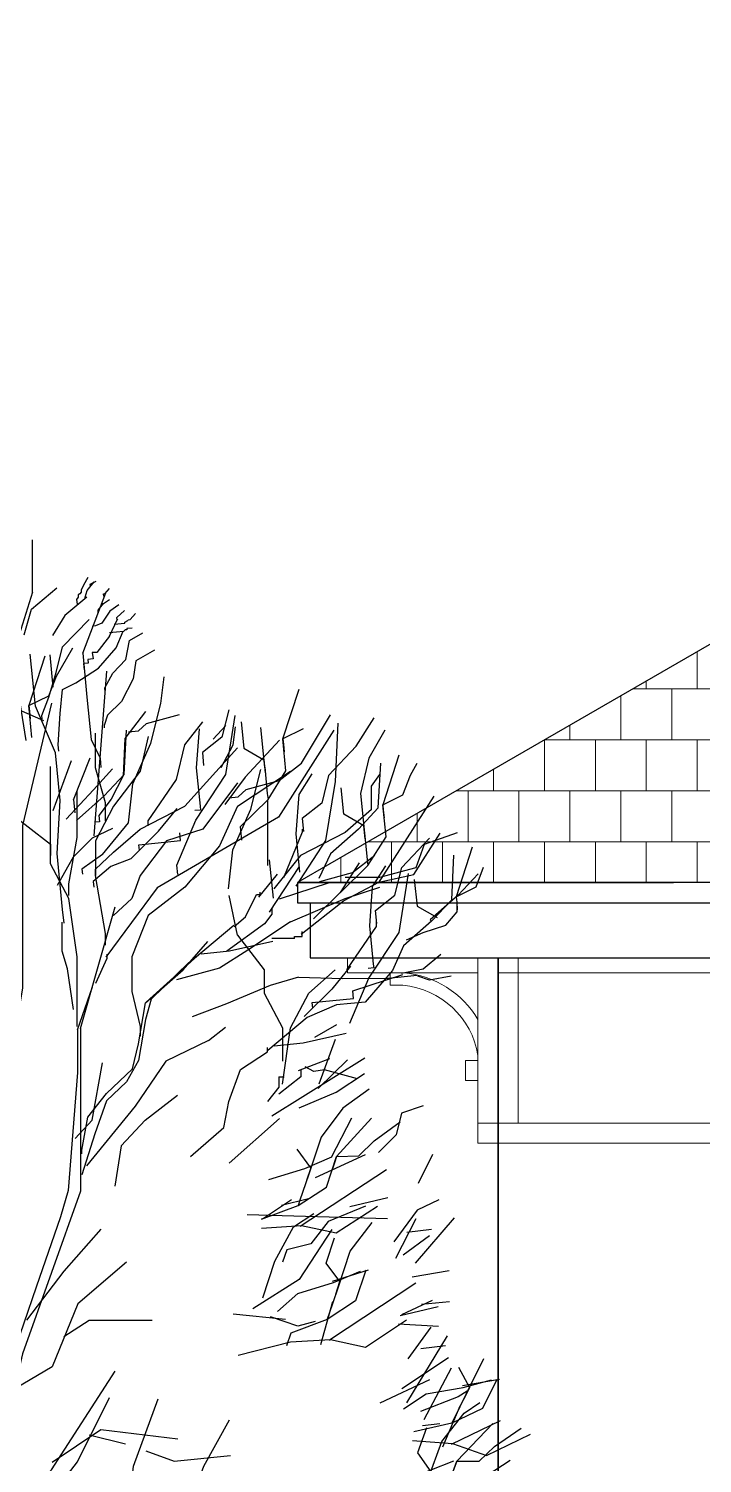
# Model space of a CAD drawing. Extents: x -12289450 to -10763036, y -7834513 to -6150123.
# Drawn here: x -11260485 to -11258980, y -7659618 to -7656413 of the extents above; entities that cross this region are included whole.
import ezdxf

# ---------------------------------------------------------------- set-up
doc = ezdxf.new("R2010")
doc.units = 0
doc.header["$LTSCALE"] = 25
for name, color, linetype in [('008-ШТРИХОВКА', 252, 'Continuous'), ('zelen', 69, 'Continuous'), ('Крыши', 7, 'Continuous')]:
    doc.layers.add(name, color=color, linetype=linetype)
doc.layers.add('RAZMER', color=7, linetype='Continuous', lineweight=9)
doc.layers.add('СТЕНЫ', color=5, linetype='Continuous', lineweight=40)

# ---------------------------------------------------------------- blocks, each defined once
blk = doc.blocks.new('z_3')
at = {"color": 253}
for points in [[(815.65, 9156.45), (815.65, 9394.05)], [(1067.2, 9222.5), (1048.15, 9188.2), (1036.7, 9164.05), (1036.7, 9156.45), (1030.35, 9148.8), (1022.75, 9143.75), (1022.75, 9133.6), (1016.4, 9122.15), (1018.9, 9101.8)], [(1064.65, 9162.8), (1096.4, 9202.2)], [(1104.05, 9203.45), (1076.1, 9190.75), (1077.35, 9183.15)], [(815.65, 9156.45), (747.05, 8937.9), (747.05, 8719.4), (785.15, 8481.8)], [(777.55, 8962.05), (810.55, 9078.95), (926.2, 9175.5)], [(1063.4, 9132.3), (963, 9049.75), (907.1, 8959.5)], [(1044.35, 8878.2), (1148.5, 9152.65)], [(1054.5, 9129.75), (1054.5, 9133.6), (1064.65, 9162.8)], [(1139.6, 9137.4), (1138.35, 9147.55), (1144.7, 9147.55), (1165.05, 9172.95)], [(1208.25, 9098), (1167.55, 9070.05), (1130.75, 9015.4), (1101.5, 9002.7), (1088.8, 9001.45), (1088.8, 8996.35)], [(1114.2, 9063.7), (1114.2, 9073.85), (1138.35, 9104.35), (1166.3, 9122.15)], [(1165.05, 8955.7), (1201.9, 9033.2), (1200.6, 9030.65), (1199.35, 9040.85), (1233.65, 9072.6)], [(857.55, 8594.9), (890.6, 8678.75), (923.65, 8790.55), (952.85, 8907.45), (1073.55, 9031.95)], [(1186.65, 9010.35), (1234.9, 9015.4), (1234.9, 9019.25), (1248.9, 9026.85), (1251.4, 9030.65), (1259.05, 9031.95), (1284.45, 9058.6)], [(935.05, 8433.55), (932.55, 8461.5), (941.4, 8603.8), (951.6, 8713.05), (1012.55, 8743.55), (1115.5, 8809.6), (1195.5, 8902.35), (1227.3, 8978.6)], [(1165.05, 8955.7), (1107.85, 8882), (1087.55, 8880.75), (1091.35, 8852.8), (1067.2, 8850.25), (1068.45, 8833.75), (1048.15, 8831.2), (1050.7, 8803.25)], [(1269.2, 8992.55), (1245.05, 8990), (1245.05, 8984.95), (1237.45, 8984.95), (1229.85, 8977.3), (1166.3, 8970.95)], [(1181.55, 8788), (1240, 8850.25), (1256.5, 8936.65), (1317.5, 8970.95)], [(813.1, 8494.5), (799.15, 8640.6), (889.35, 8683.8), (924.9, 8774.05), (998.6, 8902.35)], [(829.6, 8636.8), (805.5, 8873.15)], [(894.4, 8870.6), (908.4, 8724.5)], [(1044.35, 8878.2), (1063.4, 8678.75), (1082.45, 8485.6), (1123.1, 8401.75), (1126.9, 8358.55)], [(1369.6, 8892.2), (1285.75, 8843.9), (1273, 8761.3), (1219.65, 8658.4), (1156.15, 8596.15), (1140.9, 8550.4), (1142.15, 8539)], [(871.55, 8864.25), (799.15, 8640.6), (801.65, 8613.95), (805.5, 8579.65)], [(1152.35, 8796.9), (1093.9, 8048.55)], [(1134.55, 7963.45), (1252.7, 8107), (1271.75, 8284.9), (1354.35, 8469.1), (1398.8, 8649.5), (1414.05, 8770.2)], [(1145.95, 8704.15), (1144.7, 8720.65), (1181.55, 8788)], [(1871.45, 8359.85), (1882.85, 8240.4), (1886.65, 8213.75), (1968, 8343.35), (1954, 8489.45), (2027.7, 8714.3)], [(902.05, 8650.8), (769.9, 8095.6), (769.9, 7356.15), (611.1, 6432.5), (480.25, 5878.55), (480.25, 5984), (348.1, 6723.45), (57.15, 7277.4)], [(867.75, 8570.75), (729.25, 8631.75)], [(959.2, 7650.9), (952.85, 7713.15), (927.45, 7968.55), (941.4, 8208.65), (919.8, 8425.9), (829.6, 8636.8)], [(1328.95, 8613.95), (1236.2, 8490.7), (1228.55, 8320.45), (1173.9, 8215), (1116.75, 8140.05), (1120.55, 8112.1), (1100.25, 8110.85)], [(1707.55, 8621.55), (1675.75, 8497.05), (1588.1, 8427.2), (1593.2, 8367.45)], [(860.1, 8578.35), (857.55, 8594.9)], [(1252.7, 8521.2), (1297.15, 8525), (1334, 8558.05), (1483.95, 8599.95)], [(1341.65, 8115.9), (1469.95, 8303.95), (1508.05, 8461.5), (1590.65, 8566.95)], [(1558.9, 8119.7), (1694.85, 8326.8), (1736.75, 8594.9)], [(1636.4, 8488.15), (1694.85, 8550.4)], [(1673.25, 8358.55), (1727.85, 8461.5), (1739.3, 8544.05)], [(1707.55, 8221.35), (1750.75, 8225.15), (1787.6, 8258.2), (1937.5, 8300.15), (2037.85, 8378.9), (2170, 8598.7)], [(1764.7, 8566.95), (1776.15, 8446.25), (1867.6, 8394.15), (1873.95, 8334.45)], [(2203.05, 8560.6), (2191.6, 8295.05), (2148.4, 8026.95), (2012.45, 7819.9)], [(2161.1, 8321.75), (2286.9, 8455.15), (2368.2, 8584.7)], [(1147.25, 8198.5), (1101.5, 8357.3), (1101.5, 8514.85)], [(1341.65, 8499.6), (1304.8, 8342.05), (1184.1, 8183.25), (1101.5, 8025.7), (1101.5, 7868.15), (1101.5, 7897.4), (1184.1, 7973.6), (1304.8, 8077.8), (1508.05, 8183.25), (1748.2, 8447.5)], [(1142.15, 8230.25), (1232.35, 8326.8), (1243.8, 8528.8)], [(2185.25, 8528.8), (1933.7, 8132.4), (1382.3, 7812.25), (1148.5, 7497.15)], [(1574.15, 8535.15), (1560.15, 8357.3), (1577.95, 8183.25), (1579.2, 8165.45), (1553.8, 8162.9)], [(1938.75, 8483.1), (1782.5, 8314.1), (1689.75, 8190.85)], [(1871.45, 8359.85), (1853.65, 8540.25)], [(2045.5, 8533.9), (1954, 8489.45), (1956.55, 8464.05), (1960.35, 8429.7)], [(2417.75, 8528.8), (2344.05, 8400.5), (2307.2, 8240.4), (2325, 8060), (2337.7, 7940.6), (2340.25, 7913.9), (2422.85, 8043.5), (2407.6, 8189.6), (2499.05, 8234.05), (2533.35, 8324.25), (2565.1, 8378.9)], [(2481.25, 8414.5), (2407.6, 8189.6), (2410.1, 8164.2), (2413.95, 8129.9)], [(1018.9, 7182.1), (1018.9, 7235.45), (1018.9, 7498.45), (980.8, 7762.7), (898.25, 7920.25), (898.25, 8183.25), (898.25, 8363.65)], [(992.25, 8389.05), (908.4, 8161.65)], [(1179, 8352.2), (1092.6, 8256.95), (968.1, 8123.55)], [(1002.4, 8212.45), (1078.65, 8403.05)], [(1706.25, 7807.2), (1726.6, 7985.05), (1807.9, 8169.25), (1853.65, 8349.7)], [(2297.05, 8079.05), (2387.25, 8175.6), (2398.7, 8378.9)], [(575.5, 8326.8), (694.95, 8168), (898.25, 8010.45), (898.25, 7958.35)], [(1748.2, 8288.7), (1590.65, 8077.8), (1425.5, 8025.7), (1304.8, 7868.15), (1266.65, 7762.7), (1184.1, 7686.5)], [(1748.2, 8183.25), (1988.3, 8342.05)], [(2031.5, 7883.4), (2013.7, 8057.45), (2027.7, 8235.35), (2087.4, 8329.35)], [(2161.1, 8321.75), (2130.6, 8197.2), (2041.7, 8127.35), (2048.05, 8067.65)], [(2356.75, 8168), (2356.75, 8273.45), (2394.85, 8326.8)], [(1015.1, 8117.2), (1142.15, 8230.25)], [(1018.9, 8040.95), (1018.9, 8251.85)], [(2322.45, 8094.3), (2231, 8146.4), (2218.3, 8267.1)], [(2640.1, 8229), (2387.25, 7832.6)], [(1002.4, 8212.45), (1007.5, 8152.75)], [(1147.25, 8115.9), (1147.25, 8198.5)], [(1748.2, 8183.25), (1665.6, 8002.85), (1508.05, 7814.8), (1341.65, 7686.5), (1266.65, 7498.45), (1266.65, 7340.9), (1304.8, 7182.1), (1304.8, 7137.6)], [(1388.65, 8068.9), (1473.75, 8173.1)], [(1886.65, 8213.75), (1759.6, 8089.25), (1766, 8028.25)], [(1885.4, 7912.65), (1885.4, 8168), (1885.4, 8211.2)], [(2356.75, 8168), (2237.35, 8063.8), (2034.05, 7958.35), (1913.35, 7807.2)], [(1341.65, 8093.05), (1341.65, 8115.9)], [(1476.3, 7871.95), (1472.5, 7915.15), (1558.9, 8119.7)], [(2327.55, 8034.6), (2322.45, 8094.3)], [(928.7, 7823.7), (1002.4, 7953.3), (1088.8, 8039.7), (1180.3, 8082.9)], [(980.8, 7830.05), (1018.9, 8040.95)], [(1388.65, 8068.9), (1262.85, 7944.4), (1171.4, 7908.8), (1091.35, 7840.2), (1093.9, 7814.8)], [(1302.25, 7982.5), (1299.7, 8007.9), (1489, 8026.95), (1485.2, 8061.3)], [(2041.7, 8077.8), (2041.7, 8065.1), (1956.55, 7858)], [(2036.6, 7601.35), (2229.7, 7752.55), (2389.8, 7837.65), (2549.9, 7871.95), (2669.3, 8060)], [(2297.05, 8079.05), (2170, 7966), (2117.9, 7854.2)], [(2380.9, 7649.65), (2374.55, 7709.35), (2463.5, 7779.25), (2493.95, 7903.75), (2619.75, 8037.15)], [(2394.85, 7860.55), (2560.05, 7905), (2598.15, 8010.45), (2748.05, 8063.8)], [(1134.55, 7963.45), (1040.5, 7897.4), (1043.05, 7873.25)], [(2121.7, 7840.2), (2270.35, 7882.15), (2372, 7960.9)], [(2629.9, 7661.05), (2721.4, 7757.65), (2731.55, 7960.9)], [(2814.15, 7996.5), (2741.7, 7771.6), (2831.95, 7816.05), (2866.25, 7906.3)], [(2027.7, 7908.8), (1891.75, 7701.75)], [(1910.8, 7765.25), (1893.05, 7939.3)], [(2340.25, 7913.9), (2214.45, 7789.4), (2219.55, 7795.75), (2302.15, 7925.35)], [(2420.3, 7911.35), (2360.55, 7817.35), (2347.85, 7639.45), (2364.4, 7465.4), (2366.9, 7447.65), (2341.5, 7445.1)], [(980.8, 7776.7), (980.8, 7830.05)], [(1147.25, 7603.9), (1101.5, 7868.15)], [(1928.6, 7873.25), (1843.5, 7769.05)], [(2842.1, 7875.8), (2750.6, 7779.25), (2623.55, 7666.15), (2629.9, 7661.05), (2502.85, 7548), (2452.05, 7436.2), (2327.55, 7292.6), (2197.95, 7279.9), (2064.55, 7222.75), (1885.4, 7072.85)], [(1938.75, 7761.45), (2166.2, 7836.4)], [(2237.35, 7860.55), (2394.85, 7860.55)], [(2345.35, 7401.9), (2482.55, 7609), (2524.45, 7877.05)], [(2551.15, 7849.1), (2563.85, 7728.4), (2655.35, 7676.3)], [(1748.2, 7596.25), (1710.1, 7776.7)], [(1732.95, 7635.65), (1783.75, 7680.15), (1834.6, 7781.75), (1851.1, 7781.75), (1851.1, 7791.95)], [(1988.3, 7657.25), (2237.35, 7762.7), (2394.85, 7814.8)], [(2219.55, 7795.75), (2093.75, 7671.25)], [(2741.7, 7771.6), (2744.25, 7746.2), (2746.8, 7711.9)], [(1034.15, 7171.95), (1191.7, 7725.85)], [(1904.45, 7715.7), (1904.45, 7692.85), (1870.15, 7648.35)], [(2515.55, 7575.95), (2591.8, 7609), (2694.7, 7642), (2746.8, 7703), (2746.8, 7736.05)], [(1002.4, 7259.6), (974.45, 7443.8), (950.3, 7523.85), (950.3, 7656)], [(1731.65, 7640.75), (1552.55, 7490.8), (1332.75, 7292.6)], [(1988.3, 7657.25), (1793.95, 7528.95), (1665.6, 7446.35), (1469.95, 7393)], [(1870.15, 7648.35), (1698.65, 7523.85)], [(2378.35, 7658.55), (2378.35, 7635.65), (2242.4, 7438.75)], [(1147.25, 7551.8), (1147.25, 7603.9)], [(1297.15, 7102.05), (1328.95, 7288.8), (1500.45, 7438.75), (1612.25, 7568.3)], [(1581.75, 7512.4), (1711.35, 7525.15), (1908.25, 7569.6)], [(1748.2, 7596.25), (1868.9, 7438.75), (1868.9, 7333.3), (1951.45, 7175.75), (1951.45, 7070.3), (1951.45, 7024.55)], [(2006.1, 7581.05), (1904.45, 7581.05)], [(2006.1, 7581.05), (2006.1, 7591.2), (2041.7, 7591.2), (2041.7, 7612.8)], [(1153.6, 7509.9), (1153.6, 7490.8), (1101.5, 7377.75)], [(2492.7, 7424.75), (2591.8, 7443.8), (2671.85, 7509.9)], [(1527.1, 7471.75), (1355.6, 7305.35), (1328.95, 7213.85), (1297.15, 7027.1), (1243.8, 6930.55), (1152.35, 6844.15), (1098.95, 6694.2), (1040.5, 6507.45)], [(1951.45, 6919.1), (1988.3, 7175.75), (2072.15, 7333.3), (2191.6, 7438.75)], [(2261.45, 7455.25), (2176.35, 7351.05), (2050.55, 7226.55)], [(2025.15, 7405.7), (1896.85, 7367.6), (1697.35, 7285), (1541.1, 7225.3)], [(2025.15, 7405.7), (2225.9, 7399.35), (2433, 7401.9), (2563.85, 7414.6)], [(2258.95, 7197.35), (2345.35, 7401.9)], [(2271.65, 7343.45), (2499.05, 7418.4)], [(2718.85, 7410.8), (2619.75, 7391.7), (2567.65, 7410.8)], [(1020.2, 7166.85), (1088.8, 7362.5)], [(2089.95, 7264.65), (2087.4, 7290.1), (2275.45, 7309.15), (2271.65, 7343.45)], [(1616.05, 7118.55), (1693.55, 7178.3)], [(2098.85, 7132.55), (2199.2, 7191)], [(1034.15, 7171.95), (1034.15, 6432.5), (769.9, 5693.05), (611.1, 5007.05), (611.1, 4267.6), (480.25, 3792.45), (189.3, 2974.25), (-101.65, 2604.55), (-101.65, 2419.05)], [(1020.2, 7166.85), (1020.2, 6972.45), (978.25, 6436.3), (942.7, 6316.9), (832.15, 5996.7), (720.35, 5668.95), (644.15, 5425), (566.65, 5202.65), (532.3, 4937.15), (532.3, 4916.85)], [(1616.05, 7118.55), (1421.65, 7023.3), (1283.2, 6820), (1060.85, 6548.1)], [(1914.65, 7094.45), (2045.5, 7107.15), (2241.15, 7151.6)], [(2191.6, 7122.4), (2116.65, 6919.1)], [(1040.5, 6602.75), (1040.5, 6619.25), (1067.2, 6769.2), (1152.35, 6877.15), (1270.5, 6988.95), (1297.15, 7102.05)], [(1534.75, 6590.05), (1685.95, 6722.15), (1708.8, 6840.35), (1760.9, 6986.45), (1884.15, 7066.5), (1884.15, 7085.55)], [(1010.05, 6672.6), (1086.25, 6755.2), (1134.55, 7016.95)], [(1904.45, 6775.55), (2326.25, 7039.8)], [(2035.3, 6986.45), (2035.3, 6953.4), (1936.2, 6873.35)], [(2025.15, 6981.35), (2167.45, 7036)], [(2293.25, 6943.25), (2143.3, 6985.15), (2095.05, 6977.55), (2055.65, 6997.85)], [(2247.5, 7029.65), (2114.1, 6900.05)], [(1936.2, 6953.4), (1936.2, 6906.4), (1884.15, 6840.35)], [(1936.2, 6953.4), (1959.1, 6953.4)], [(2027.7, 6812.4), (2196.7, 6883.5), (2325, 6967.4)], [(1327.65, 6756.45), (1475.05, 6869.55)], [(2346.6, 6896.25), (2225.9, 6809.85), (2128.05, 6678.95), (2069.65, 6506.2), (2031.5, 6391.85), (2023.9, 6367.7), (2152.2, 6451.55), (2197.95, 6591.3), (2299.6, 6593.85), (2368.2, 6662.45), (2487.6, 6748.85)], [(2591.8, 6821.25), (2492.7, 6788.25), (2468.55, 6689.15), (2388.5, 6609.1)], [(1327.65, 6756.45), (1218.4, 6639.6), (1190.45, 6455.35)], [(1710.1, 6560.8), (1938.75, 6764.1)], [(2175.1, 6587.5), (2267.8, 6766.65)], [(2356.75, 6765.35), (2197.95, 6591.3), (2190.3, 6565.9), (2178.9, 6534.15)], [(2175.1, 6587.5), (2051.85, 6535.4), (1889.2, 6484.6)], [(2081.05, 6539.2), (2018.8, 6624.35)], [(2102.65, 6494.75), (2328.8, 6600.2)], [(2570.2, 6469.35), (2635, 6601.45)], [(2032.8, 6273.7), (2425.35, 6531.6)], [(2081.05, 6539.2), (2062, 6482.05)], [(1993.4, 6394.4), (1865.1, 6309.25), (1857.45, 6305.45), (2023.9, 6367.7)], [(2070.9, 6398.2), (1947.65, 6367.7)], [(2431.7, 6403.25), (2258.95, 6362.6)], [(2662.95, 6394.4), (2563.85, 6346.1), (2458.4, 6202.55)], [(2429.2, 6308), (1791.4, 6325.75)], [(1856.2, 6264.8), (2037.85, 6277.5), (2196.7, 6243.2), (2383.45, 6365.15)], [(1917.15, 6114.85), (2002.3, 6271.15), (2095.05, 6332.15)], [(2328.8, 6365.15), (2159.85, 6295.3), (2081.05, 6193.65), (1971.8, 6166.95), (1951.45, 6109.8)], [(2331.35, 6074.2), (2284.35, 5934.45), (2156, 5850.6), (2163.65, 5874.75), (2203.05, 5989.1), (2260.2, 6160.6), (2359.3, 6291.45)], [(2558.75, 6308), (2466, 6127.6)], [(2556.25, 6106), (2734.1, 6311.8)], [(1126.9, 6259.7), (957.95, 6069.15), (788.95, 5846.8)], [(2176.35, 6258.45), (2027.7, 6031), (1818.05, 5897.6)], [(2194.15, 5964.95), (2213.2, 6022.1), (2150.95, 6106), (2189.05, 6221.6)], [(2500.35, 6144.1), (2621, 6231.75)], [(2518.1, 6247), (2629.9, 6259.7)], [(1243.8, 6111.05), (1021.45, 5920.5), (904.6, 5634.6), (672.1, 5497.4)], [(1862.55, 5948.45), (1917.15, 6114.85)], [(1929.85, 5886.2), (2022.6, 5967.5), (2183.95, 6018.3), (2307.2, 6069.15)], [(2180.15, 6024.65), (2342.8, 6075.5)], [(2709.95, 6071.65), (2542.25, 6042.45)], [(2558.75, 6014.5), (2166.2, 5755.3), (2170, 5759.15), (2330.1, 5724.85), (2515.55, 5848.05)], [(2495.25, 5872.2), (2633.75, 5938.25)], [(1965.45, 5849.35), (1727.85, 5874.75)], [(2126.8, 5736.25), (2181.45, 5931.9)], [(2486.35, 5868.4), (2660.4, 5909.05)], [(2584.2, 5919.2), (2711.25, 5931.9)], [(957.95, 5773.1), (1073.55, 5846.8), (1359.4, 5846.8)], [(2101.4, 5840.45), (2022.6, 5820.1), (1898.1, 5862.05)], [(2156, 5850.6), (1989.6, 5787.1), (1970.55, 5729.9)], [(2661.7, 5817.55), (2480, 5829)], [(2626.1, 5815.05), (2521.9, 5671.45)], [(1750.75, 5688), (1988.3, 5747.7)], [(1988.3, 5747.7), (2170, 5759.15)], [(2701.05, 5775.65), (2515.55, 5470.75)], [(2493.95, 5536.8), (2707.4, 5677.8)], [(2693.45, 5729.9), (2581.65, 5715.95)], [(611.1, 4901.6), (902.05, 5165.8), (1191.7, 5614.3)], [(2595.6, 5395.75), (2720.1, 5629.55)], [(2925.95, 5577.45), (2861.15, 5445.3), (2722.65, 5378), (2734.1, 5402.1), (2787.45, 5510.1), (2867.5, 5672.75)], [(2751.9, 5633.35), (2802.7, 5540.6), (2776, 5487.25)], [(2619.75, 5574.9), (2394.85, 5469.45)], [(2502.85, 5444.05), (2605.8, 5511.4), (2773.5, 5540.6), (2901.8, 5576.2)], [(2938.65, 5577.45), (2770.95, 5548.25)], [(602.2, 4693.25), (644.15, 4693.25), (832.15, 4958.75), (1020.2, 5202.65), (1166.3, 5494.85)], [(1243.8, 4896.5), (1275.55, 5183.6), (1387.35, 5489.8)], [(2791.25, 5524.1), (2750.6, 5498.7), (2579.1, 5431.35)], [(2614.65, 5125.2), (2676.95, 5295.4), (2778.55, 5423.7), (2849.7, 5473.25)], [(2758.25, 5455.5), (2679.45, 5270)], [(904.6, 5201.4), (1126.9, 5350.05), (1476.3, 5306.85)], [(1710.1, 5391.95), (1593.2, 5181.05), (1505.5, 4941), (1485.2, 4882.55)], [(2722.65, 5378), (2549.9, 5338.6)], [(2563.85, 4988), (2694.7, 5068.05), (2744.25, 5206.45), (2845.9, 5206.45), (2915.8, 5272.55), (3037.75, 5356.4)], [(2607.05, 5357.65), (2566.4, 5243.3), (2626.1, 5156.95), (2605.8, 5101.05)], [(2668.05, 5375.45), (2588, 5366.55)], [(2720.1, 5283.95), (2943.75, 5390.7)], [(2908.15, 5376.7), (2744.25, 5206.45), (2735.35, 5181.05), (2723.95, 5149.35)], [(1238.7, 5283.95), (1073.55, 5324.6)], [(2543.5, 5299.2), (2725.2, 5286.5), (2878.95, 5231.85), (3079.65, 5328.45)], [(1330.2, 5253.45), (1459.8, 5205.2), (1716.45, 5231.85)], [(2495.25, 5069.3), (2647.7, 5042.6), (2773.5, 5070.55), (2986.95, 5210.25)], [(2729, 5206.45), (2514.3, 5121.4)]]:
    blk.add_lwpolyline(points, dxfattribs=at)

msp = doc.modelspace()

# ---------------------------------------------------------------- hatches: boundary and pattern name
at = {"layer": '008-ШТРИХОВКА', "lineweight": 18, "ltscale": 3}
h = msp.add_hatch(dxfattribs=at)
h.set_pattern_fill('AR-B88', color=256, scale=0.56)
h.set_pattern_definition([(0, (-5054482.48, -3435749.88), (0, 113.792), []), (90, (-5054482.48, -3435749.877), (-56.896, 113.792), [113.792, -113.792])])
h.paths.add_polyline_path([(-11256062.7, -7656413.1), (-11256014.7, -7656413.1), (-11255981.2, -7656413.1), (-11255909.1, -7656413.5), (-11252604.3, -7658320.6), (-11255292.3, -7658320.6), (-11256030.1, -7657894.6), (-11256580.3, -7657577), (-11257868.3, -7658320.6), (-11258792.7, -7658320.6), (-11259884.3, -7658320.6), (-11257315, -7656837.3), (-11256580.3, -7656413.1), (-11256481, -7656413.1), (-11256337.7, -7656413.1), (-11256244.3, -7656413.1), (-11256135.2, -7656413.1)])

# ---------------------------------------------------------------- linework, layer by layer
at = {"layer": 'RAZMER', "lineweight": 13, "ltscale": 4}
for p, q in [((-11259436.3, -7658858.2), (-11258680.3, -7658858.2)), ((-11258680.3, -7658903), (-11259436.3, -7658903))]:
    msp.add_line(p, q, dxfattribs=at)
for points in [[(-11257420.3, -7658522.2), (-11259436.3, -7658522.2)], [(-11259436.3, -7658903), (-11259481.1, -7658903), (-11259481.1, -7658858.2), (-11259436.3, -7658858.2)]]:
    msp.add_lwpolyline(points, dxfattribs=at)
at = {"layer": 'Крыши', "lineweight": 25, "ltscale": 3}
for p, q in [((-11259884.3, -7658320.6), (-11259884.3, -7658365.9)), ((-11259884.3, -7658320.6), (-11259044.3, -7658320.6)), ((-11259884.3, -7658365.9), (-11259856.3, -7658365.9)), ((-11259856.3, -7658365.9), (-11259016.3, -7658365.9)), ((-11259856.3, -7658488.6), (-11259016.3, -7658488.6))]:
    msp.add_line(p, q, dxfattribs=at)
at = {"layer": 'Крыши', "lineweight": 30, "ltscale": 3}
msp.add_line((-11259856.3, -7658365.9), (-11259856.3, -7658488.6), dxfattribs=at)
for points in [[(-11256580.3, -7656413.1), (-11259884.3, -7658320.6)], [(-11259884.3, -7658320.6), (-11259884.3, -7658365.9), (-11259856.3, -7658365.9), (-11259856.3, -7658488.6), (-11259436.3, -7658488.6)], [(-11259884.3, -7658320.6), (-11259884.3, -7658365.9), (-11259856.3, -7658365.9), (-11259856.3, -7658488.6), (-11257840.3, -7658488.6)], [(-11257868.3, -7658320.6), (-11259884.3, -7658320.6)], [(-11259884.3, -7658365.9), (-11257840.3, -7658365.9)]]:
    msp.add_lwpolyline(points, dxfattribs=at)
at = {"layer": 'Крыши', "lineweight": 13, "ltscale": 3}
for points in [[(-11259481.1, -7658522.2), (-11259772.3, -7658522.2), (-11259772.3, -7658488.6)], [(-11259481.1, -7658858.2), (-11259481.1, -7658488.6), (-11259436.3, -7658488.6), (-11259436.3, -7658858.2), (-11259481.1, -7658858.2)], [(-11259436.3, -7658858.2), (-11259436.3, -7658488.6), (-11259391.5, -7658488.6), (-11259391.5, -7658858.2), (-11259436.3, -7658858.2)], [(-11259391.5, -7658488.6), (-11259391.5, -7658522.2), (-11259436.3, -7658522.2), (-11259436.3, -7658488.6), (-11259391.5, -7658488.6), (-11259391.5, -7658858.2), (-11259436.3, -7658858.2), (-11259436.3, -7658522.2)], [(-11259772.3, -7658522.2), (-11259677.1, -7658522.2), (-11259677.1, -7658550.2), (-11259677.1, -7658522.2), (-11259677.1, -7658550.2), (-11259649.1, -7658550.2), (-11259649.1, -7658550.2)], [(-11259481.1, -7658718.2), (-11259509.1, -7658718.2), (-11259509.1, -7658763), (-11259481.1, -7658763)]]:
    msp.add_lwpolyline(points, dxfattribs=at)
msp.add_arc((-11259665.9, -7658736.6), 215.2, 30.8051, 84.8454, dxfattribs=at)
at = {"layer": 'Крыши', "lineweight": 5, "ltscale": 3}
msp.add_arc((-11259665.9, -7658736.6), 187.2, 9.1045, 84.8454, dxfattribs=at)
at = {"layer": 'СТЕНЫ', "lineweight": 35, "ltscale": 3}
msp.add_lwpolyline([(-11259436.3, -7660672.6), (-11259436.3, -7658488.6)], dxfattribs=at)

# ---------------------------------------------------------------- block references
at = {"layer": 'zelen', "xscale": 0.4915199996903539, "yscale": 0.4915199996903539, "zscale": 0.4915199996903539}
msp.add_blockref('z_3', (-11260877.4, -7662172.1), dxfattribs=at)

doc.saveas('drawing.dxf')
